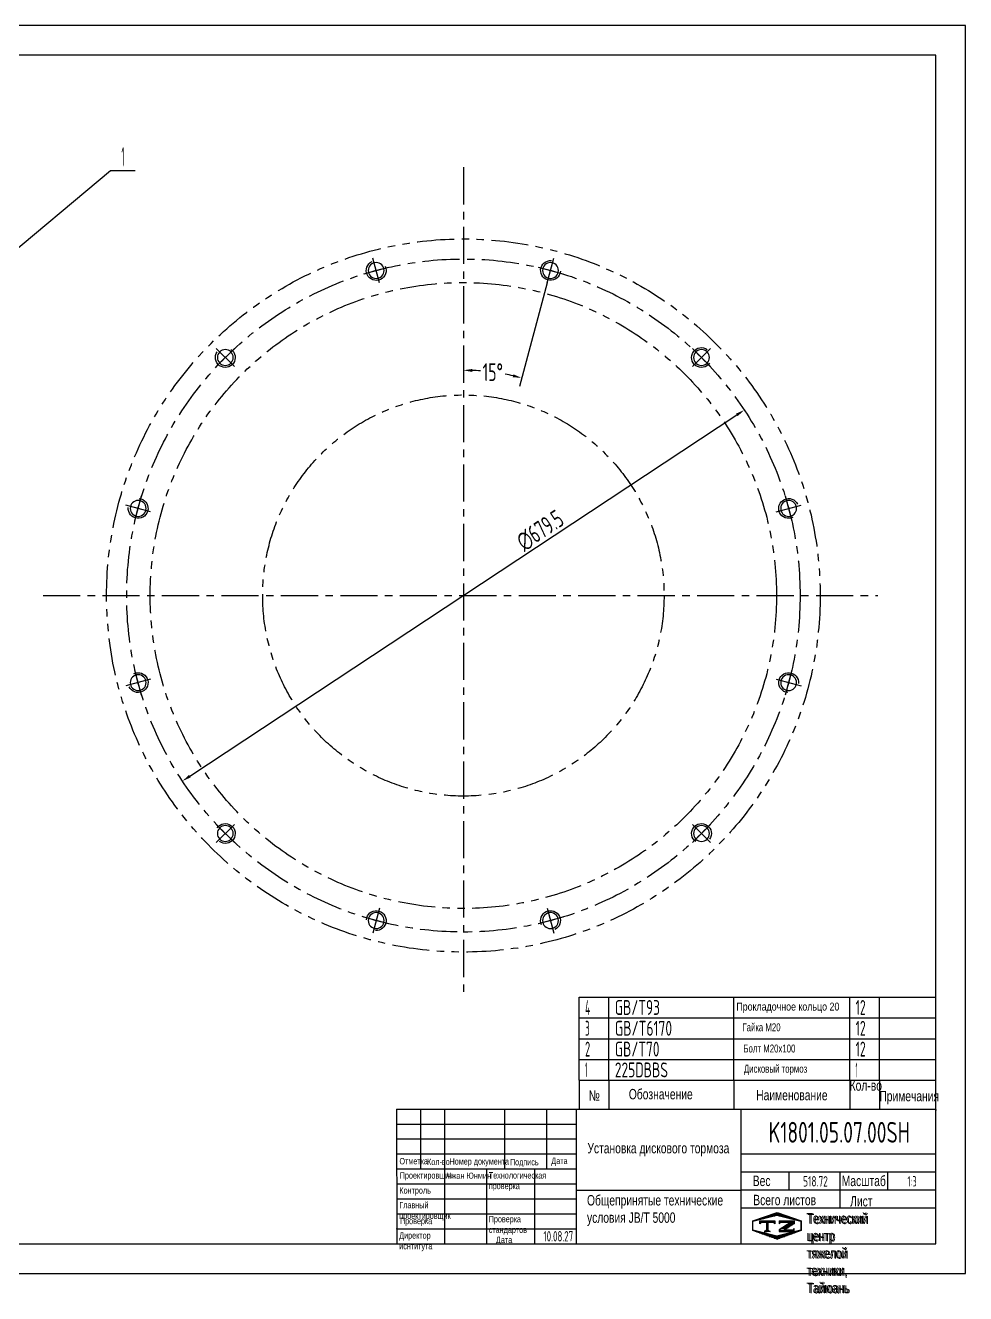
# Model space of a CAD drawing. Header units: millimetres. Extents: x 0 to 1782, y -20 to 1260.
# Drawn here: x 833 to 1782, y -20 to 1260 of the extents above; entities that cross this region are included whole.
import ezdxf
from ezdxf.enums import TextEntityAlignment as Align

# ---------------------------------------------------------------- set-up
doc = ezdxf.new("R2010")
doc.units = ezdxf.units.MM
doc.header["$LTSCALE"] = 30
doc.linetypes.add('G', pattern=[2, 1.25, -0.25, 0.25, -0.25])
doc.linetypes.add('K', pattern=[2.5, 1.25, -0.25, 0.25, -0.25, 0.25, -0.25])
for name, color, linetype in [('01', 7, 'Continuous'), ('02', 1, 'Continuous'), ('05', 142, 'G'), ('07', 6, 'K'), ('08', 1, 'Continuous'), ('11', 3, 'Continuous'), ('THICK', 7, 'Continuous')]:
    doc.layers.add(name, color=color, linetype=linetype)
doc.styles.get("Standard").update_dxf_attribs({"font": 'isocp', "width": 0.707, "bigfont": 'intecad.shx'})
doc.dimstyles.new('INTE', dxfattribs={"dimscale": 3, "dimtxt": 6, "dimasz": 3, "dimexe": 3, "dimexo": 0, "dimgap": 1, "dimtad": 1, "dimdsep": 46, "dimtxsty": 'Standard', "dimcen": 0, "dimclrd": 1, "dimclre": 1, "dimclrt": 3, "dimaunit": 1, "dimadec": 0, "dimazin": 0, "dimtfac": 1, "dimtmove": 0, "dimatfit": 0, "dimfxl": 1, "dimarcsym": 0})
doc.dimstyles.new('INTE$2', dxfattribs={"dimscale": 3, "dimtxt": 6, "dimasz": 3, "dimexe": 3, "dimexo": 0, "dimgap": 1, "dimtad": 1, "dimtih": 1, "dimtoh": 1, "dimdsep": 46, "dimtxsty": 'Standard', "dimcen": 0, "dimclrd": 1, "dimclre": 1, "dimclrt": 3, "dimaunit": 1, "dimadec": 0, "dimazin": 0, "dimtfac": 1, "dimtmove": 0, "dimatfit": 0, "dimfxl": 1, "dimarcsym": 0})

# ---------------------------------------------------------------- blocks, each defined once
blk = doc.blocks.new('*U2', base_point=(11625.8, 546.3))
at = {"layer": '01'}
blk.add_circle((11625.8, 546.3), 8, dxfattribs=at)
at = {"layer": '02'}
blk.add_arc((11625.8, 546.3), 10, 260, 170, dxfattribs=at)
at = {"layer": '05'}
for p, q in [((11625.8, 559.3), (11625.8, 533.3)), ((11638.8, 546.3), (11612.8, 546.3))]:
    blk.add_line(p, q, dxfattribs=at)
blk = doc.blocks.new('*D44')
at = {"layer": '08', "color": 1, "lineweight": -2}
blk.add_line((999.3, 502.1), (1551.2, 866.7), dxfattribs=at)
at = {"layer": '08', "color": 1}
for points in [[(1550.3, 868), (1552, 865.5), (1558.7, 871.7)], [(998.4, 503.3), (1000.1, 500.8), (991.7, 497.1)]]:
    blk.add_solid(points, dxfattribs=at)
at = {"layer": 'Defpoints', "color": 0}
for p in [(1558.7, 871.7), (991.7, 497.1)]:
    blk.add_point(p, dxfattribs=at)
at = {"layer": '08', "color": 3, "insert": (1352.7, 750), "char_height": 18, "attachment_point": 5, "rotation": 33.4555}
blk.add_mtext('∅679.5', dxfattribs=at)
blk = doc.blocks.new('*D46')
at = {"layer": '08', "color": 1, "lineweight": -2}
blk.add_line((1359.8, 1000), (1331.7, 895.4), dxfattribs=at)
for start, end in [(85.678, 87.7322), (77.2678, 79.2986)]:
    blk.add_arc((1275.2, 684.4), 227.4, start, end, dxfattribs=at)
at = {"layer": '08', "color": 1}
for points in [[(1284.2, 910.1), (1284.2, 913.1), (1275.2, 911.8)], [(1325.7, 907.7), (1325, 904.8), (1334.1, 904.1)]]:
    blk.add_solid(points, dxfattribs=at)
at = {"layer": 'Defpoints', "color": 0}
for p in [(1275.2, 1116.7), (1366.5, 1025.1), (1359.8, 1000), (1314.7, 908.3), (1275.2, 236.3)]:
    blk.add_point(p, dxfattribs=at)
at = {"layer": '08', "color": 3, "insert": (1304.9, 909.9), "char_height": 18, "attachment_point": 5}
blk.add_mtext('15°', dxfattribs=at)
blk = doc.blocks.new('*U64')
at = {"layer": '01'}
for points in [[(584, 410), (25, 410)], [(25, 410), (25, 10)], [(584, 10), (584, 410)], [(25, 10), (584, 10)]]:
    blk.add_lwpolyline(points, dxfattribs=at)
at = {"layer": '02'}
for points in [[(594, 420), (0, 420)], [(0, 420), (0, 0)], [(594, 0), (594, 420)], [(0, 0), (594, 0)]]:
    blk.add_lwpolyline(points, dxfattribs=at)
blk = doc.blocks.new('*U67')
at = {"layer": '01'}
for p, q in [((0, -21), (0, 0)), ((360, -21), (360, 0))]:
    blk.add_line(p, q, dxfattribs=at)
at = {"layer": '02'}
for p, q in [((0, 0), (30, 0)), ((30, -21), (30, 0)), ((30, 0), (156, 0)), ((156, -21), (156, 0)), ((156, 0), (273, 0)), ((273, -21), (273, 0)), ((273, 0), (303, 0)), ((303, -21), (303, 0)), ((303, 0), (360, 0))]:
    blk.add_line(p, q, dxfattribs=at)
blk = doc.blocks.new('*U68')
at = {"layer": '01'}
for p, q in [((0, -21), (0, 0)), ((360, -21), (360, 0))]:
    blk.add_line(p, q, dxfattribs=at)
at = {"layer": '02'}
for p, q in [((0, 0), (30, 0)), ((30, -21), (30, 0)), ((30, 0), (156, 0)), ((156, -21), (156, 0)), ((156, 0), (273, 0)), ((273, -21), (273, 0)), ((273, 0), (303, 0)), ((303, -21), (303, 0)), ((303, 0), (360, 0))]:
    blk.add_line(p, q, dxfattribs=at)
blk = doc.blocks.new('*U69')
at = {"layer": '01'}
for p, q in [((0, -21), (0, 0)), ((360, -21), (360, 0))]:
    blk.add_line(p, q, dxfattribs=at)
at = {"layer": '02'}
for p, q in [((0, 0), (30, 0)), ((30, -21), (30, 0)), ((30, 0), (156, 0)), ((156, -21), (156, 0)), ((156, 0), (273, 0)), ((273, -21), (273, 0)), ((273, 0), (303, 0)), ((303, -21), (303, 0)), ((303, 0), (360, 0))]:
    blk.add_line(p, q, dxfattribs=at)
blk = doc.blocks.new('*U70')
at = {"layer": '01'}
for p, q in [((0, -21), (0, 0)), ((0, 0), (30, 0)), ((30, 0), (156, 0)), ((156, 0), (273, 0)), ((273, 0), (303, 0)), ((303, 0), (360, 0)), ((360, -21), (360, 0))]:
    blk.add_line(p, q, dxfattribs=at)
at = {"layer": '02'}
for p, q in [((30, -21), (30, 0)), ((156, -21), (156, 0)), ((273, -21), (273, 0)), ((303, -21), (303, 0))]:
    blk.add_line(p, q, dxfattribs=at)
blk = doc.blocks.new('*X74')
at = {"color": 0}
for p, q in [((127.06, 7.8), (132.06, 7.8)), ((127.06, 7.5), (132.06, 7.5)), ((127.06, 7.2), (127.32, 7.2)), ((127.84, 5.4), (129.64, 5.4)), ((128.3, 5.7), (130.1, 5.7)), ((128.77, 6), (130.57, 6)), ((129.23, 6.3), (131.04, 6.3)), ((129.7, 6.6), (131.51, 6.6)), ((130.16, 6.9), (131.98, 6.9)), ((130.62, 7.2), (132.06, 7.2))]:
    blk.add_line(p, q, dxfattribs=at)
blk = doc.blocks.new('*X75')
at = {"color": 0}
for p, q in [((127.06, 4.8), (132.06, 4.8)), ((127.06, 4.5), (132.06, 4.5)), ((131.84, 5.1), (132.06, 5.1))]:
    blk.add_line(p, q, dxfattribs=at)
blk = doc.blocks.new('*X73')
at = {"color": 0}
for p, q in [((122.34, 4.5), (123.72, 4.5)), ((122.82, 4.8), (123.24, 4.8))]:
    blk.add_line(p, q, dxfattribs=at)
blk = doc.blocks.new('*X72')
at = {"color": 0}
for p, q in [((120.53, 7.8), (125.53, 7.8)), ((120.53, 7.5), (125.53, 7.5)), ((120.53, 7.2), (120.79, 7.2)), ((125.27, 7.2), (125.53, 7.2))]:
    blk.add_line(p, q, dxfattribs=at)
blk = doc.blocks.new('*X71')
at = {"color": 0}
for p, q in [((120.66, 8.7), (121.92, 8.7)), ((121.52, 9), (123.12, 9)), ((122.38, 9.3), (124.32, 9.3)), ((123.24, 9.6), (125.52, 9.6)), ((124.1, 9.9), (128.52, 9.9)), ((124.97, 10.2), (127.67, 10.2)), ((125.83, 10.5), (126.82, 10.5)), ((127.02, 9.6), (129.37, 9.6)), ((128.22, 9.3), (130.22, 9.3)), ((129.42, 9), (131.07, 9)), ((130.62, 8.7), (131.92, 8.7)), ((118.22, 7.8), (118.32, 7.8)), ((118.22, 7.5), (118.27, 7.5)), ((118.22, 7.2), (118.27, 7.2)), ((118.22, 6.9), (118.27, 6.9)), ((118.22, 6.6), (118.27, 6.6)), ((118.22, 6.3), (118.27, 6.3)), ((118.22, 6), (118.27, 6)), ((118.22, 5.7), (118.27, 5.7)), ((118.22, 5.4), (118.27, 5.4)), ((118.22, 5.1), (118.27, 5.1)), ((118.22, 4.8), (118.27, 4.8)), ((118.79, 4.5), (119.42, 4.5)), ((118.94, 8.1), (119.52, 8.1)), ((119.8, 8.4), (120.72, 8.4)), ((131.82, 8.4), (132.77, 8.4)), ((133.02, 8.1), (133.62, 8.1)), ((133.12, 4.5), (133.76, 4.5)), ((134.22, 7.8), (134.32, 7.8)), ((134.27, 7.5), (134.32, 7.5)), ((134.27, 7.2), (134.32, 7.2)), ((134.27, 6.9), (134.32, 6.9)), ((134.27, 6.6), (134.32, 6.6)), ((134.27, 6.3), (134.32, 6.3)), ((134.27, 6), (134.32, 6)), ((134.27, 5.7), (134.32, 5.7)), ((134.27, 5.4), (134.32, 5.4)), ((134.27, 5.1), (134.32, 5.1)), ((134.27, 4.8), (134.32, 4.8)), ((119.61, 4.2), (120.62, 4.2)), ((120.43, 3.9), (121.82, 3.9)), ((121.26, 3.6), (123.02, 3.6)), ((122.08, 3.3), (124.22, 3.3)), ((122.91, 3), (125.42, 3)), ((123.73, 2.7), (128.89, 2.7)), ((124.55, 2.4), (128.07, 2.4)), ((125.38, 2.1), (127.26, 2.1)), ((126.2, 1.8), (126.45, 1.8)), ((127.12, 3), (129.7, 3)), ((128.32, 3.3), (130.51, 3.3)), ((129.52, 3.6), (131.32, 3.6)), ((130.72, 3.9), (132.14, 3.9)), ((131.92, 4.2), (132.95, 4.2))]:
    blk.add_line(p, q, dxfattribs=at)

msp = doc.modelspace()

# ---------------------------------------------------------------- linework, layer by layer
at = {"layer": '01'}
for p, q in [((1392, 195), (1752, 195)), ((1392, 195), (1392, 165.944)), ((1422, 195), (1422, 165.944)), ((1548, 195), (1548, 165.944)), ((1665, 195), (1665, 165.944)), ((1695, 195), (1695, 165.944))]:
    msp.add_line(p, q, dxfattribs=at)
for p in [(1752, 165.325), (1752, 165.271), (1752, 165)]:
    msp.add_point(p, dxfattribs=at)
at = {"layer": '02'}
for p, q in [((743.421, 966.475), (919.255, 1113.583)), ((919.255, 1113.583), (944.055, 1113.583))]:
    msp.add_line(p, q, dxfattribs=at)
at = {"layer": '05'}
for p, q in [((1275.201, 1116.678), (1275.201, 278.593)), ((851.062, 684.4), (1693.424, 684.4))]:
    msp.add_line(p, q, dxfattribs=at)
msp.add_circle((1275.201, 684.4), 339.75, dxfattribs=at)
at = {"layer": '07', "color": 6, "linetype": 'K'}
for radius in [360, 316, 202.5]:
    msp.add_circle((1275.201, 684.4), radius, dxfattribs=at)
at = {"layer": 'THICK'}
for p, q in [((1207.814, 165.944), (1208.226, 30)), ((1207.814, 165.944), (1752, 165.944)), ((1232.386, 165.878), (1232.386, 165.944)), ((1232.394, 105.524), (1232.394, 165.944)), ((1256.561, 30), (1256.561, 165.944)), ((1316.981, 105.524), (1316.981, 165.944)), ((1359.274, 105.524), (1359.274, 165.944)), ((1389.484, 30), (1389.484, 165.944)), ((1555.637, 30), (1555.637, 165.944)), ((1752, 30), (1752, 165.944)), ((1208.226, 120.629), (1389.484, 120.629)), ((1555.637, 120.629), (1752, 120.629)), ((1208.226, 105.524), (1389.484, 105.524)), ((1298.855, 30), (1298.855, 105.524)), ((1347.19, 30), (1347.19, 105.524)), ((1555.637, 102.503), (1752, 102.503)), ((1603.973, 84.377), (1603.973, 102.503)), ((1655.329, 66.252), (1655.329, 102.503)), ((1703.665, 84.377), (1703.665, 102.503)), ((1389.484, 84.116), (1555.637, 84.116)), ((1555.637, 84.377), (1752, 84.377)), ((1555.637, 66.252), (1752, 66.252)), ((1208.226, 30), (1752, 30))]:
    msp.add_line(p, q, dxfattribs=at)
at = {"layer": 'THICK', "color": 3}
for p, q in [((1208.226, 150.839), (1389.484, 150.839)), ((1208.226, 135.734), (1389.484, 135.734)), ((1208.226, 90.419), (1389.484, 90.419)), ((1208.226, 75.315), (1389.484, 75.315)), ((1208.226, 60.21), (1389.484, 60.21)), ((1567.274, 52.978), (1591.759, 61.506)), ((1567.274, 43.48), (1567.274, 52.978)), ((1567.433, 52.786), (1591.601, 58.828)), ((1567.433, 43.723), (1567.433, 52.786)), ((1574.257, 50.238), (1574.257, 53.259)), ((1574.257, 53.259), (1589.362, 53.259)), ((1575.768, 51.749), (1574.257, 50.238)), ((1587.852, 51.749), (1575.768, 51.749)), ((1581.149, 51.763), (1581.149, 43.477)), ((1581.81, 51.763), (1581.81, 43.477)), ((1582.565, 51.763), (1582.565, 43.477)), ((1589.362, 50.238), (1587.852, 51.749)), ((1589.362, 53.259), (1589.362, 50.238)), ((1591.601, 58.828), (1615.769, 52.786)), ((1591.759, 61.506), (1615.926, 52.978)), ((1593.988, 53.259), (1593.988, 50.238)), ((1593.988, 53.259), (1609.092, 53.259)), ((1593.988, 50.238), (1595.498, 51.749)), ((1605.882, 51.749), (1593.988, 44.053)), ((1595.498, 51.749), (1605.882, 51.749)), ((1609.092, 53.259), (1609.092, 50.238)), ((1615.769, 52.786), (1615.769, 43.723)), ((1615.926, 52.978), (1615.926, 43.48)), ((1208.226, 45.105), (1389.484, 45.105)), ((1591.759, 34.565), (1567.274, 43.48)), ((1591.601, 37.681), (1567.433, 43.723)), ((1581.81, 44.168), (1578.883, 42.327)), ((1578.883, 42.327), (1581.81, 42.327)), ((1581.81, 44.168), (1584.736, 42.327)), ((1584.736, 42.327), (1581.81, 42.327)), ((1615.769, 43.723), (1591.601, 37.681)), ((1615.926, 43.48), (1591.759, 34.565)), ((1593.988, 44.053), (1593.988, 42.327)), ((1593.988, 42.327), (1609.092, 42.327)), ((1601.354, 45.315), (1599.045, 43.837)), ((1607.582, 43.837), (1599.045, 43.837)), ((1609.092, 50.267), (1601.354, 45.315)), ((1609.092, 45.348), (1607.582, 43.837)), ((1609.092, 42.327), (1609.092, 45.348))]:
    msp.add_line(p, q, dxfattribs=at)
for p in [(1208.226, 45.105), (1208.226, 30)]:
    msp.add_point(p, dxfattribs=at)

# ---------------------------------------------------------------- block references
at = {"layer": '05', "xscale": -1}
for p, rotation in [((1187.268, 1012.573), 104.9999999999945), ((1363.135, 1012.573), 75.00000000000556), ((1034.962, 924.639), 134.9999999999816), ((1515.441, 924.639), 44.99999999998162), ((947.028, 772.334), 164.9999999999677), ((1603.375, 772.334), 14.99999999996933), ((947.028, 596.466), 194.9999999999693), ((1603.375, 596.466), 344.9999999999678), ((1034.962, 444.16), 224.9999999999816), ((1515.441, 444.16), 314.9999999999816), ((1187.268, 356.227), 255.0000000000056), ((1363.135, 356.227), 284.9999999999944)]:
    msp.add_blockref('*U2', p, dxfattribs=dict(at, rotation=rotation))
at = {"layer": '07', "xscale": 3, "yscale": 3, "zscale": 3}
msp.add_blockref('*U64', (0, 0), dxfattribs=at)
at = {"layer": '07'}
for name, p in [('*U70', (1392, 279)), ('*U69', (1392, 258)), ('*U68', (1392, 237)), ('*U67', (1392, 216))]:
    msp.add_blockref(name, p, dxfattribs=at)
at = {"layer": 'THICK', "color": 3, "xscale": 3.020966897970169, "yscale": 3.02096689796997, "zscale": 3.020966897969973}
for name in ['*X71', '*X72', '*X74', '*X73', '*X75']:
    msp.add_blockref(name, (1210.137, 29.262), dxfattribs=at)

# ---------------------------------------------------------------- texts
at = {"layer": '01', "attachment_point": 1}
for s, insert, char_height in [('{\\fArial|b0|i0|c204|p34;Отметка}', (1210.693, 116.604), 6.44147), ('{\\fArial|b0|i0|c204|p34;Кол-во}', (1238.628, 115.863), 6.44147), ('{\\fArial|b0|i0|c204|p34;Номер документа}', (1261.255, 116.359), 6.44147), ('{\\fArial|b0|i0|c204|p34;Подпись}', (1322.184, 115.616), 6.44147), ('{\\fArial|b0|i0|c204|p34;Дата}', (1363.962, 116.851), 6.44147), ('{\\fArial|b0|i0|c204|p34;Проектировщик}', (1210.976, 102.216), 6.44147), ('{\\fArial|b0|i0|c204|p34;Технологическая\\Pпроверка}', (1300.834, 102.264), 6.44147), ('{\\fArial|b0|i0|c204|p34;Вес}', (1567.241, 98.752), 10.52106), ('{\\fArial|b0|i0|c204|p34;Контроль}', (1210.606, 87.043), 6.44147), ('{\\fArial|b0|i0|c204|p34;Главный\\Pпроектировщик}', (1210.549, 72.217), 6.44147), ('{\\fArial|b0|i0|c204|p34;Проверка}', (1211.179, 56.197), 6.44147), ('{\\fArial|b0|i0|c204|p34;Проверка\\Pстандартов}', (1300.772, 58.111), 6.44147), ('{\\fArial|b0|i0|c204|p34;Директор\\Pиснтитута}', (1210.45, 41.562), 6.44147), ('{\\fArial|b0|i0|c204|p34;Дата}', (1308.091, 37.256), 6.44147)]:
    msp.add_mtext(s, dxfattribs=dict(at, insert=insert, char_height=char_height))
at = {"layer": '01', "insert": (1621.538, 60.912), "char_height": 10.52106, "width": 0.49442, "attachment_point": 1}
msp.add_mtext('{\\fArial|b0|i0|c204|p34;Технический центр\\Pтяжелой техники, Тайюань}', dxfattribs=at)
at = {"layer": '05', "insert": (1656.99, 98.702), "char_height": 10.52527, "attachment_point": 1}
msp.add_mtext('{\\fArial|b0|i0|c204|p34;\\C0;Масштаб}', dxfattribs=at)
at = {"layer": '07', "attachment_point": 1}
for s, insert, char_height in [('{\\fArial|b0|i0|c204|p34;\\W0.8;\\C3;Прокладочное кольцо 20}', (1550.647, 273.392), 8), ('{\\fArial|b0|i0|c204|p34;\\C3;Гайка М20}', (1556.764, 252.481), 8), ('{\\fArial|b0|i0|c204|p34;\\C3;Болт М20х100}', (1557.761, 231.072), 8), ('{\\fArial|b0|i0|c204|p34;\\C3;Дисковый тормоз}', (1558.259, 210.658), 8), ('{\\fArial|b0|i0|c204|p34;\\C0;Кол-во}', (1665, 195), 10.5), ('{\\fArial|b0|i0|c204|p34;\\C0;№}', (1401.788, 184.768), 10.5), ('{\\fArial|b0|i0|c204|p34;\\C0;Обозначение}', (1442.151, 186.262), 10.5), ('{\\fArial|b0|i0|c204|p34;\\C0;Наименование}', (1570.717, 185.266), 10.5), ('{\\fArial|b0|i0|c204|p34;\\C0;Примечания}', (1695, 184.321), 10.5), ('{\\fArial|b0|i0|c204|p34;\\C3;Установка дискового тормоза}', (1400.368, 131.729), 10.5), ('{\\fArial|b0|i0|c204|p34;\\C3;Чжан Юнмин}', (1258.201, 101.712), 6), ('{\\fArial|b0|i0|c204|p34;\\C0;Общепринятые технические\\Pусловия \\fArial|b0|i0|c0|p34;JB/T 5000}', (1399.958, 79.115), 10.5), ('{\\fArial|b0|i0|c204|p34;\\C0;Всего листов}', (1567.732, 79.379), 10.5), ('{\\fArial|b0|i0|c204|p34;\\C0;Лист}', (1665.52, 78.154), 10.5)]:
    msp.add_mtext(s, dxfattribs=dict(at, insert=insert, char_height=char_height))
at = {"layer": '07', "insert": (1622.875, 60.279), "char_height": 10.5, "width": 0.24508, "attachment_point": 1}
msp.add_mtext('{\\fArial|b0|i0|c204|p34;\\C250;Технический центр\\Pтяжелой техники, Тайюань}', dxfattribs=at)
at = {"layer": '11'}
for s, height, width, p, p2 in [('1', 19.799, 0.404, (930.255, 1117.583), (933.055, 1117.583)), ('4', 15, 0.543846, (1398, 261), (1403.303, 261)), ('GB/T93', 15, 0.691199, (1428, 261), (1473.566, 261)), ('12', 15, 0.611465, (1671, 261), (1681.181, 261)), ('3', 15, 0.527686, (1398, 240), (1402.681, 240)), ('GB/T6170', 15, 0.694489, (1428, 240), (1485.824, 240)), ('12', 15, 0.611465, (1671, 240), (1681.181, 240)), ('2', 15, 0.562593, (1398, 219), (1403.148, 219)), ('GB/T70', 15, 0.691039, (1428, 219), (1473.098, 219)), ('12', 15, 0.611465, (1671, 219), (1681.181, 219)), ('1', 15, 0.404, (1398, 198), (1400.121, 198)), ('225DBBS', 15, 0.690024, (1428, 198), (1481.714, 198)), ('1', 15, 0.404, (1671, 198), (1673.121, 198)), ('K1801.05.07.00SH', 21, 0.696129, (1583.197, 132), (1725.803, 132)), ('518.72', 10.5, 0.676787, (1618.028, 87.75), (1642.972, 87.75)), ('1:3', 10.5, 0.630783, (1723.392, 87.75), (1732.608, 87.75)), ('10.08.27', 10.5, 0.642055, (1356, 32.25), (1386, 32.25))]:
    msp.add_text(s, height=height, dxfattribs=dict(at, width=width)).set_placement(p, p2, align=Align.FIT)

# ---------------------------------------------------------------- dimensions: what is measured, and where the dimension line sits
at = {"layer": '08'}
dim = msp.add_angular_dim_2l(base=(1314.69, 908.348), line1=((1275.201, 1116.678), (1275.201, 236.304)), line2=((1359.771, 1000.016), (1366.5, 1025.13)), dimstyle='INTE$2', dxfattribs=at)
dim.commit()
dim.dimension.update_dxf_attribs({"geometry": '*D46', "text_midpoint": (1304.884, 909.858)})
dim = msp.add_diameter_dim_2p(p1=(991.743, 497.099), p2=(1558.66, 871.701), dimstyle='INTE', dxfattribs=at)
dim.commit()
dim.dimension.update_dxf_attribs({"geometry": '*D44', "text_midpoint": (1359.267, 739.948), "dimtype": 163})

doc.saveas('drawing.dxf')
